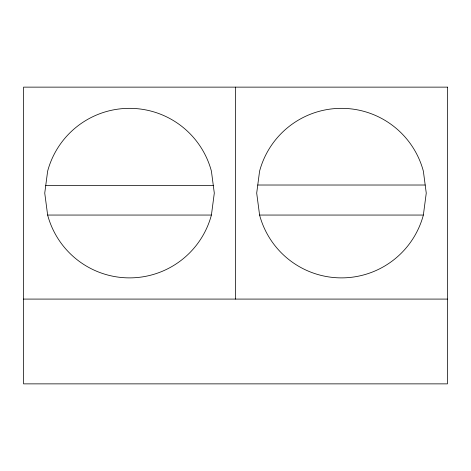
<?xml version="1.0" encoding="UTF-8"?>
<svg xmlns="http://www.w3.org/2000/svg" width="471" height="471" viewBox="0 0 471 471"><rect width="100%" height="100%" fill="white"/><g stroke="black" fill="none" stroke-linecap="round" stroke-linejoin="round"><path stroke-width="0.71" d="M211.414 215.053L214.305 193.11L211.414 171.167A84.78 84.78 0 0 0 47.636 171.167L44.745 193.11L47.636 215.053A84.78 84.78 0 0 0 211.414 215.053L47.636 215.053M423.364 215.053L426.255 193.11L423.364 171.167A84.78 84.78 0 0 0 259.586 171.167L256.695 193.11L259.586 215.053A84.78 84.78 0 0 0 423.364 215.053L259.586 215.053M257.761 185.021L425.189 185.021M45.752 185.48L213.298 185.48M23.55 299.085L447.45 299.085M235.5 87.135L235.5 299.085M447.45 87.135L23.55 87.135L23.55 383.865L447.45 383.865L447.45 87.135"/></g></svg>
